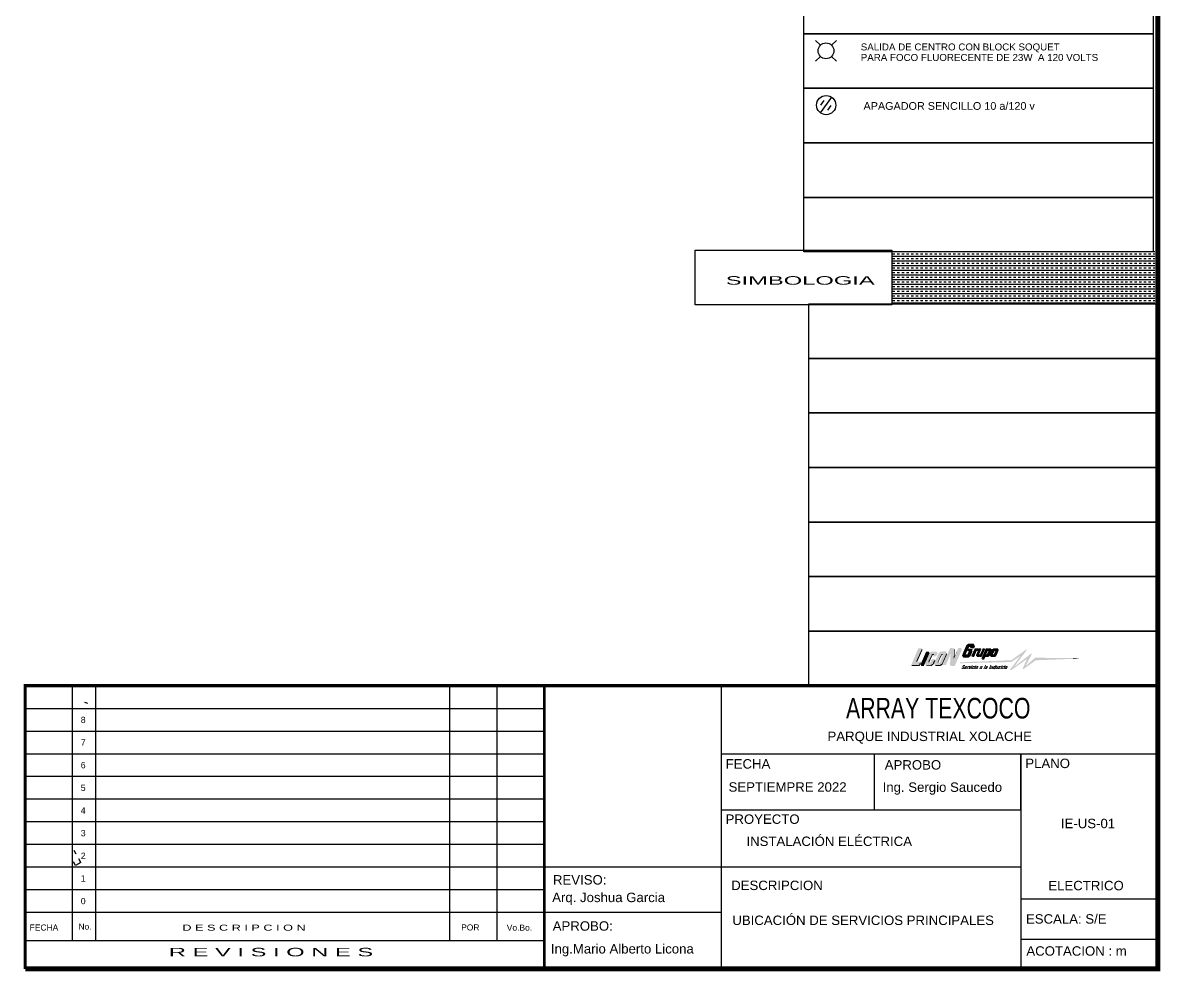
# Model space of a CAD drawing. Header units: millimetres. Extents: x 2875 to 3081, y 1731 to 1865.
# Drawn here: x 3025.1 to 3080.2, y 1731.5 to 1777.5 of the extents above; entities that cross this region are included whole.
import ezdxf
from ezdxf.enums import TextEntityAlignment as Align

# ---------------------------------------------------------------- set-up
doc = ezdxf.new("R2010")
doc.units = ezdxf.units.MM
doc.linetypes.add('HIDDEN', pattern=[9.525, 6.35, -3.175])
for name, color, linetype in [('Cuadro', 7, 'Continuous'), ('INSTALACION DE FUERZA', 7, 'Continuous'), ('www.dwgautocad.com', 7, 'Continuous')]:
    doc.layers.add(name, color=color, linetype=linetype)
doc.styles.get("Standard").update_dxf_attribs({"font": 'arial.ttf'})
doc.styles.add('TEXTO GENERAL', font='swissc.ttf', dxfattribs={"width": 0.9, "height": 1})

# ---------------------------------------------------------------- blocks, each defined once
blk = doc.blocks.new('grupo licon')
at = {"linetype": 'Continuous', "lineweight": 13, "true_color": 0x00bd00}
blk.add_hatch(color=92, dxfattribs=at).paths.add_polyline_path([(1022.8, 1058.8), (1012.1, 1033.7), (1023.7, 1034), (1025.7, 1039.1), (1019.4, 1039.1), (1028.3, 1058.7)])
at = {"linetype": 'Continuous', "lineweight": 0, "true_color": 0xc2fffc}
for points in [[(1021.2, 1039.1), (1029.2, 1057.3), (1027.7, 1057.3), (1019.4, 1039.1)], [(1087.2, 1057.3), (1085.7, 1057.1), (1075.3, 1034), (1070.6, 1033.9), (1070.4, 1032.4), (1076.3, 1032.4)], [(1074.7, 1042.4), (1080.5, 1056.4), (1076.1, 1046.9), (1076.6, 1057.2), (1075.7, 1057.4)], [(1096, 1057.3), (1096.4, 1058), (1096.4, 1058), (1097.8, 1060.8), (1099.8, 1060.8), (1100.5, 1062), (1097.1, 1061.9), (1091.7, 1049.7), (1095, 1049.6), (1092.5, 1050)], [(1106.3, 1061.6), (1105.3, 1063.4), (1103.7, 1059.6), (1100.3, 1059.2), (1104.6, 1058.5)], [(1103.9, 1046.8), (1102.5, 1046.9), (1101.9, 1045.7), (1104.8, 1045.8), (1108.6, 1054.6), (1110.3, 1054.6), (1111.9, 1058.2), (1111.4, 1058.2), (1110.4, 1055.9), (1107.9, 1055.9)], [(1112, 1046), (1112.3, 1046.4), (1112.7, 1046.4), (1112.4, 1046), (1115.9, 1046), (1121.3, 1057.7), (1120.2, 1057.6), (1115.7, 1046.9), (1112.3, 1047), (1112.6, 1047.4), (1112.2, 1047.4), (1111.8, 1047), (1108.9, 1047), (1109.3, 1046)], [(1115.9, 1058.2), (1115.1, 1058.1), (1111.3, 1049.7), (1113.7, 1049.6), (1112.3, 1049.9)], [(1121.5, 1046.2), (1121.8, 1045.8), (1125.6, 1045.8), (1127.5, 1047.2), (1127.9, 1048.2), (1127.7, 1048.5), (1131.2, 1056.1), (1130.4, 1057.1), (1126.4, 1048.3), (1124.5, 1046.9), (1121.1, 1046.9), (1120.6, 1047.6), (1118.8, 1043.4), (1117.1, 1043.4), (1116.6, 1041.9), (1119.6, 1041.8)], [(1135.7, 1045.8), (1137.5, 1047.2), (1141.1, 1055.4), (1140.3, 1056.8), (1136.2, 1048.4), (1134.6, 1046.9), (1128.9, 1046.9), (1129.6, 1045.9)], [(1039.5, 1052.1), (1038.1, 1052.5), (1030, 1033.9), (1027, 1033.9), (1026.5, 1032.5), (1030.7, 1032.5)], [(1034.2, 1033.7), (1034.8, 1032.6), (1042, 1032.5), (1045.3, 1035.1), (1045.8, 1036.2), (1045.7, 1036.2), (1048, 1041.2), (1046, 1040.8), (1044, 1035.9), (1040.6, 1033.7)], [(1043.9, 1049), (1045.4, 1049), (1045.9, 1050.1), (1043, 1050.1), (1037, 1037.8), (1040.7, 1037.7), (1038.6, 1037.9)], [(1055.5, 1032.6), (1058, 1034.3), (1065.1, 1050), (1064.4, 1051.7), (1057.6, 1036.2), (1054.3, 1034), (1047.3, 1033.9), (1048.3, 1032.5)], [(1059, 1049), (1059.4, 1050), (1056.5, 1049.9), (1051, 1037.7), (1054.2, 1037.5), (1051.9, 1037.8), (1057.3, 1048.9)], [(1088.5, 1046), (1089.2, 1044.8), (1096.5, 1044.8), (1099.6, 1047), (1103.1, 1055.4), (1101.7, 1055.3), (1098.5, 1048.1), (1095.3, 1046)], [(1125.2, 1054.7), (1126, 1054.6), (1126.4, 1055.5), (1126.3, 1055.8), (1124.3, 1055.8), (1121.5, 1050), (1121.7, 1049.6), (1123.6, 1049.6), (1123.8, 1049.8), (1122.9, 1050)], [(1131.7, 1050.1), (1131.9, 1049.7), (1133.8, 1049.7), (1133.9, 1049.8), (1132.6, 1050), (1135.1, 1054.5), (1136.1, 1054.5), (1136.6, 1055.6), (1136.5, 1055.9), (1134.5, 1055.9), (1134.3, 1055.6)], [(1024.6, 1032.6), (1026.5, 1037.7), (1025.2, 1037.8), (1023.7, 1034), (1013.3, 1033.8), (1012.9, 1032.8)]]:
    blk.add_hatch(color=254, dxfattribs=at).paths.add_polyline_path(points)
at = {"linetype": 'Continuous', "lineweight": 0, "true_color": 0x00bd00}
h = blk.add_hatch(color=92, dxfattribs=at)
h.paths.add_polyline_path([(1047.1, 1033.9), (1045.7, 1036.2), (1052.9, 1051.8), (1055.9, 1053.9), (1063.4, 1054), (1064.4, 1051.7), (1057.6, 1036.2), (1054.3, 1034)])
h.paths.add_polyline_path([(1054.2, 1037.5), (1051, 1037.7), (1056.5, 1049.9), (1059.4, 1050)], flags=16)
h.paths.add_polyline_path([(1058.4, 1033.9), (1063.3, 1033.9), (1070.3, 1050.8), (1069.3, 1033.9), (1075.3, 1034), (1086.4, 1058.9), (1081.5, 1058.9), (1074.7, 1042.4), (1075.8, 1058.8), (1069.4, 1058.9)])
at = {"linetype": 'Continuous', "lineweight": 0, "true_color": 0xef5006}
for points in [[(1160.6, 1040.5), (1087.2, 1037.5), (1083.9, 1037.9), (1160, 1041.1), (1181.7, 1056.9), (1182.6, 1056.2)], [(1190, 1050.2), (1189.2, 1051), (1163.9, 1031.4), (1182.6, 1056.2), (1182.6, 1056.2), (1162.1, 1029.2)], [(1159.8, 1038.4), (1173, 1047.3), (1157.7, 1027), (1158.6, 1026.1), (1160, 1027.1), (1160.6, 1027.2), (1182.8, 1042.8), (1176.4, 1028.6), (1177.4, 1027.8), (1195.7, 1041), (1250.7, 1043.1), (1250.7, 1044.3), (1194.8, 1044.7), (1180.6, 1032.4), (1180, 1031.2), (1180.1, 1031), (1195.7, 1044.2), (1249.9, 1043.9), (1249.9, 1043.7), (1196.2, 1041.9), (1177.7, 1028.6), (1185, 1044.6), (1161.1, 1028), (1160.9, 1028.3), (1159.3, 1027.1), (1176.7, 1050.1), (1160.6, 1039.5), (1087.2, 1037.5), (1083.9, 1037.9), (1084, 1036.6)], [(1250.7, 1044.3), (1250.7, 1043.1), (1258.9, 1043.6), (1258.8, 1044)]]:
    blk.add_hatch(color=20, dxfattribs=at).paths.add_polyline_path(points)
at = {"linetype": 'Continuous', "lineweight": 0, "true_color": 0x00bd00}
for points in [[(1094.8, 1054.4), (1096.4, 1058), (1102.8, 1057.9), (1098.5, 1048.1), (1095.3, 1046), (1088.2, 1046), (1087, 1048.1), (1093.5, 1063.5), (1096.5, 1065.6), (1104, 1065.6), (1105.3, 1063.4), (1103.7, 1059.6), (1098.8, 1059), (1100.5, 1062), (1097.1, 1061.9), (1091.7, 1049.7), (1095, 1049.6), (1097, 1054.5)], [(1100.6, 1046.9), (1100.6, 1047.1), (1105.8, 1058.5), (1108.9, 1058.5), (1109, 1058), (1109.4, 1058.5), (1111.6, 1058.5), (1110.4, 1055.9), (1107.9, 1055.9), (1103.9, 1046.8)], [(1107.5, 1048.4), (1112.1, 1058.6), (1115.3, 1058.6), (1111.3, 1049.7), (1113.7, 1049.6), (1117.6, 1058.6), (1120.7, 1058.6), (1115.7, 1046.9), (1112.3, 1047), (1112.6, 1047.4), (1112.2, 1047.4), (1111.8, 1047), (1108.2, 1046.9)], [(1034.2, 1053.8), (1025.5, 1033.8), (1030, 1033.9), (1038.7, 1053.8)]]:
    blk.add_hatch(color=92, dxfattribs=at).paths.add_polyline_path(points)
at = {"linetype": 'Continuous', "lineweight": 0, "true_color": 0xffff00}
blk.add_hatch(color=2, dxfattribs=at).paths.add_polyline_path([(1196.2, 1041.9), (1249.9, 1043.7), (1249.9, 1043.9), (1195.7, 1044.2), (1180.1, 1031), (1180, 1031.2), (1180.6, 1032.4), (1190, 1050.2), (1162.1, 1029.2), (1182.6, 1056.2), (1160.6, 1040.5), (1087.2, 1037.5), (1160.6, 1039.5), (1176.7, 1050.1), (1159.3, 1027.1), (1160.9, 1028.3), (1161.1, 1028), (1185, 1044.6), (1177.7, 1028.6)])
at = {"linetype": 'Continuous', "lineweight": 0, "true_color": 0x00bd00}
h = blk.add_hatch(color=92, dxfattribs=at)
h.paths.add_polyline_path([(1121.7, 1049.6), (1121.5, 1050), (1124.3, 1055.8), (1126.3, 1055.8), (1126.4, 1055.5), (1123.8, 1049.8), (1123.6, 1049.6)], flags=16)
h.paths.add_polyline_path([(1118.8, 1043.4), (1120.6, 1047.6), (1121.1, 1046.9), (1124.5, 1046.9), (1126.4, 1048.3), (1130.4, 1057.1), (1129.4, 1058.7), (1125.9, 1058.6), (1125.5, 1058.1), (1125.4, 1058.6), (1122.1, 1058.5), (1115.4, 1043.4)])
h = blk.add_hatch(color=92, dxfattribs=at)
h.paths.add_polyline_path([(1133.8, 1049.7), (1134, 1049.9), (1136.6, 1055.6), (1136.5, 1055.9), (1134.5, 1055.9), (1134.3, 1055.6), (1131.7, 1050.1), (1131.9, 1049.7)], flags=16)
h.paths.add_polyline_path([(1128.7, 1046.9), (1134.6, 1046.9), (1136.2, 1048.4), (1140.5, 1057.1), (1139.8, 1058.6), (1133.6, 1058.5), (1131.7, 1057.2), (1127.7, 1048.5)])
h = blk.add_hatch(color=92, dxfattribs=at)
h.paths.add_polyline_path([(1037, 1037.8), (1043, 1050.1), (1045.9, 1050.1), (1044.3, 1046.6), (1048.9, 1046.9), (1051, 1051.6), (1049.6, 1053.9), (1042.1, 1053.9), (1039.4, 1051.8), (1032.4, 1036.2), (1033.7, 1033.7), (1040.6, 1033.7), (1044, 1035.9), (1046.9, 1042.9), (1042.2, 1042.2), (1040.7, 1037.7)])
edge = h.paths.add_edge_path()
edge.add_line((1030, 1033.9), (1038.7, 1053.8))
at = {"linetype": 'Continuous', "lineweight": 0, "true_color": 0x9effcf}
for points in [[(1089.4, 1032.7), (1090.1, 1032.6), (1090, 1031.9), (1091.5, 1032.1), (1091.7, 1033.1), (1091.4, 1033.9), (1089.1, 1033.9), (1088.2, 1033.1), (1087.5, 1031.3), (1088.9, 1030.1), (1088.6, 1029.1), (1087.8, 1029.2), (1088.2, 1029.9), (1088.2, 1030.3), (1086.7, 1030.1), (1086.3, 1028.4), (1086.8, 1027.9), (1088.9, 1027.9), (1089.6, 1028.7), (1090.6, 1030.7), (1089.1, 1032)], [(1096.5, 1031.4), (1097.4, 1031.4), (1096.5, 1028), (1098.4, 1028), (1101, 1032.3), (1099.6, 1032.4), (1098.4, 1030.1), (1098.9, 1032.4), (1095.7, 1032.4), (1093.7, 1027.9), (1095, 1027.9)], [(1102.4, 1032.4), (1101.1, 1032.3), (1099.2, 1027.9), (1100.5, 1027.9)], [(1106, 1031.9), (1105.7, 1032.4), (1103.2, 1032.3), (1102.5, 1031.7), (1101.1, 1028.6), (1101.3, 1027.9), (1103.8, 1027.9), (1104.5, 1028.6), (1105, 1029.8), (1104.9, 1030), (1103.8, 1030), (1103.4, 1029.1), (1102.6, 1029.1), (1103.5, 1031.3), (1104.2, 1031.2), (1104.1, 1030.6), (1105.5, 1030.6)], [(1103, 1033.6), (1101.6, 1033.6), (1101.4, 1032.7), (1102.7, 1032.7)], [(1107.9, 1032.4), (1106.5, 1032.4), (1104.6, 1028), (1106, 1028)], [(1108.4, 1033.7), (1107.1, 1033.7), (1106.8, 1032.7), (1108.1, 1032.8)], [(1122.5, 1033.9), (1121.2, 1033.9), (1118.5, 1028), (1119.8, 1028)], [(1130.4, 1033.9), (1129, 1033.9), (1126.4, 1028), (1127.6, 1028)], [(1133.2, 1031.9), (1132.8, 1032.3), (1130, 1032.3), (1128.1, 1028.1), (1128.3, 1027.9), (1129.3, 1027.9), (1129.6, 1028.3), (1130.9, 1031.3), (1131.6, 1031.3), (1130.1, 1028.2), (1130.3, 1027.9), (1131.4, 1027.9)], [(1138.9, 1032.2), (1138.8, 1032.4), (1137.8, 1032.4), (1137.4, 1032.1), (1135.8, 1028.6), (1136.2, 1027.9), (1139, 1027.9), (1140.9, 1032.2), (1140.8, 1032.4), (1139.7, 1032.4), (1139.4, 1032.2), (1138.2, 1029.1), (1137.5, 1029.2)], [(1142.1, 1031.2), (1142.6, 1031.4), (1142.7, 1031.2), (1142.7, 1030.9), (1144.1, 1030.9), (1144.3, 1031.9), (1144.1, 1032.4), (1141.8, 1032.4), (1141.2, 1031.9), (1140.5, 1030.3), (1142, 1029.6), (1142, 1029.3), (1141.6, 1029), (1141.3, 1029.2), (1141.4, 1029.6), (1140, 1029.4), (1139.7, 1028.9), (1139.9, 1028), (1142.3, 1028), (1143.6, 1030), (1142, 1030.9)], [(1147.2, 1032.4), (1146.5, 1032.4), (1146.9, 1033.3), (1145.7, 1033.3), (1145.3, 1032.4), (1144.8, 1032.4), (1144.4, 1031.4), (1144.8, 1031.4), (1143.5, 1028.4), (1144, 1027.9), (1145.3, 1027.9), (1145.8, 1029.1), (1145.2, 1029.1), (1146, 1031.4), (1146.8, 1031.4)], [(1151, 1032.4), (1147.3, 1032.3), (1145.4, 1027.9), (1146.7, 1028), (1148.2, 1031.4), (1149.2, 1031.4), (1147.7, 1027.9), (1149.1, 1027.9)], [(1151.6, 1033.6), (1150.2, 1033.6), (1149.9, 1032.7), (1151.3, 1032.7)]]:
    blk.add_hatch(color=111, dxfattribs=at).paths.add_polyline_path(points)
h = blk.add_hatch(color=111, dxfattribs=at)
h.paths.add_polyline_path([(1090, 1028.5), (1090.6, 1027.9), (1092.9, 1027.9), (1093.6, 1028.8), (1093.9, 1029.5), (1092.5, 1029.5), (1092.3, 1029.1), (1091.6, 1029.1), (1091.9, 1029.7), (1094.1, 1030), (1095, 1031.8), (1094.7, 1032.4), (1092.2, 1032.3), (1091.5, 1031.8)])
h.paths.add_polyline_path([(1092.3, 1030.6), (1092.7, 1031.4), (1093.4, 1031.3), (1093.3, 1030.7)], flags=16)
h = blk.add_hatch(color=111, dxfattribs=at)
h.paths.add_polyline_path([(1111.4, 1032), (1111.1, 1032.4), (1108.8, 1032.3), (1108.1, 1031.9), (1106.6, 1028.7), (1106.9, 1027.9), (1109.1, 1027.9), (1110, 1028.4)])
h.paths.add_polyline_path([(1109.8, 1031.2), (1109, 1029.2), (1108.2, 1029.1), (1109.1, 1031.1)], flags=16)
h = blk.add_hatch(color=111, dxfattribs=at)
h.paths.add_polyline_path([(1117.5, 1031.8), (1117.2, 1032.3), (1114.9, 1032.4), (1114.2, 1031.8), (1113.9, 1030.9), (1115.2, 1030.8), (1115.3, 1031.4), (1115.5, 1031.5), (1115.9, 1031.5), (1116, 1031.4), (1115.7, 1030.6), (1113.9, 1030.6), (1113.5, 1030.3), (1112.7, 1028.6), (1113, 1028), (1116, 1028)])
h.paths.add_polyline_path([(1114.9, 1029.8), (1115.1, 1029.5), (1115, 1029.1), (1114.4, 1029), (1114.3, 1029.1), (1114.3, 1029.5)], flags=16)
h = blk.add_hatch(color=111, dxfattribs=at)
h.paths.add_polyline_path([(1124.9, 1032.3), (1122.6, 1032.4), (1121.9, 1031.8), (1121.6, 1030.9), (1122.9, 1030.8), (1123, 1031.4), (1123.2, 1031.5), (1123.6, 1031.5), (1123.7, 1031.4), (1123.4, 1030.6), (1121.6, 1030.6), (1121.2, 1030.3), (1120.5, 1028.6), (1120.7, 1028), (1123.7, 1028), (1125.2, 1031.8)])
h.paths.add_polyline_path([(1122.6, 1029.8), (1122.9, 1029.5), (1122.7, 1029.1), (1122.1, 1029), (1122, 1029.1), (1122.1, 1029.5)], flags=16)
h = blk.add_hatch(color=111, dxfattribs=at)
h.paths.add_polyline_path([(1137.9, 1033.8), (1136.6, 1033.8), (1135.8, 1032.3), (1134.4, 1032.4), (1133.7, 1032), (1132.1, 1028.6), (1132.4, 1027.9), (1133.7, 1027.9), (1134, 1028), (1134.1, 1028), (1134.2, 1027.8), (1135.2, 1027.8)])
h.paths.add_polyline_path([(1135.3, 1031.1), (1134.4, 1029.1), (1133.8, 1029.1), (1133.7, 1029.2), (1134.8, 1031.3)], flags=16)
h = blk.add_hatch(color=111, dxfattribs=at)
h.paths.add_polyline_path([(1154.5, 1031.8), (1154.1, 1032.3), (1151.8, 1032.4), (1151.1, 1031.8), (1150.8, 1030.9), (1152.1, 1030.8), (1152.2, 1031.4), (1152.4, 1031.5), (1152.9, 1031.5), (1153, 1031.4), (1152.6, 1030.6), (1150.8, 1030.6), (1150.4, 1030.3), (1149.7, 1028.6), (1150, 1028), (1152.9, 1028)])
h.paths.add_polyline_path([(1152.1, 1029.5), (1152, 1029.1), (1151.4, 1029), (1151.3, 1029.1), (1151.3, 1029.5), (1151.8, 1029.8)], flags=16)
at = {"linetype": 'Continuous', "lineweight": 0}
for p, q in [((1127.7, 1048.5), (1131.7, 1057.2)), ((1140.5, 1057.1), (1136.2, 1048.4))]:
    blk.add_line(p, q, dxfattribs=at)
blk = doc.blocks.new('2')
at = {"layer": 'www.dwgautocad.com'}
for p, q in [((-3.6212, 5.9463), (-3.6629, 5.9881)), ((-3.524, 5.9463), (-3.4822, 5.9881)), ((-3.6629, 5.8074), (-3.6212, 5.8491)), ((-3.4822, 5.8074), (-3.524, 5.8491))]:
    blk.add_line(p, q, dxfattribs=at)
blk.add_circle((-3.5726, 5.8977), 0.0687, dxfattribs=at)
blk = doc.blocks.new('5')
at = {"layer": 'www.dwgautocad.com'}
for p, q in [((-3.6071, 5.0938), (-3.5186, 5.2162)), ((-3.6048, 5.1552), (-3.5783, 5.1919)), ((-3.5496, 5.1152), (-3.523, 5.1519))]:
    blk.add_line(p, q, dxfattribs=at)
blk.add_circle((-3.5629, 5.155), 0.0755, dxfattribs=at)

msp = doc.modelspace()

# ---------------------------------------------------------------- hatches: boundary and pattern name
at = {"layer": 'INSTALACION DE FUERZA', "linetype": 'HIDDEN', "ltscale": 0.25, "transparency": 33554684}
h = msp.add_hatch(dxfattribs=at)
h.set_pattern_fill('TRANS', scale=0.901756)
h.set_pattern_definition([(0, (2871.35287, 1723.98608), (0, 0.22543891), []), (0, (2871.35287, 1724.0988), (0, 0.22543891), [0.11271946, -0.11271946])])
h.paths.add_polyline_path([(3079.955, 1763.799), (3079.955, 1766.443), (3067.217, 1766.443), (3067.217, 1763.799)])

# ---------------------------------------------------------------- linework, layer by layer
at = {"transparency": 33554687}
for p, q in [((3058.95, 1745.333), (3058.95, 1736.554)), ((3058.95, 1742.041), (3080.106, 1742.041)), ((3066.372, 1742.041), (3066.372, 1739.314)), ((3073.477, 1739.314), (3073.477, 1742.041)), ((3073.477, 1742.041), (3073.477, 1736.554)), ((3058.95, 1739.314), (3073.477, 1739.314)), ((3050.385, 1736.554), (3073.477, 1736.554)), ((3073.477, 1736.554), (3073.477, 1731.615)), ((3073.477, 1735.006), (3080.106, 1735.006)), ((3080.106, 1735.006), (3080.106, 1733.042)), ((3080.106, 1733.042), (3073.477, 1733.042))]:
    msp.add_line(p, q, dxfattribs=at)
at = {"layer": 'Cuadro', "lineweight": 25}
for p, q in [((3027.522, 1732.987), (3027.522, 1745.333)), ((3028.666, 1732.987), (3028.666, 1745.333)), ((3045.812, 1732.987), (3045.812, 1745.333)), ((3048.098, 1732.987), (3048.098, 1745.333)), ((3025.236, 1744.236), (3050.385, 1744.236)), ((3025.236, 1743.138), (3050.385, 1743.138)), ((3025.236, 1742.041), (3050.385, 1742.041)), ((3025.236, 1740.944), (3050.385, 1740.944)), ((3025.236, 1739.846), (3050.385, 1739.846)), ((3025.236, 1738.749), (3050.385, 1738.749)), ((3025.236, 1737.652), (3050.385, 1737.652)), ((3025.236, 1736.554), (3050.385, 1736.554)), ((3025.236, 1735.457), (3050.385, 1735.457)), ((3025.236, 1734.359), (3050.385, 1734.359)), ((3025.236, 1732.987), (3050.385, 1732.987))]:
    msp.add_line(p, q, dxfattribs=at)
at = {"layer": 'Cuadro', "color": 252, "lineweight": 25}
for p, q in [((3028.279, 1744.469), (3028.119, 1744.524)), ((3027.707, 1737.171), (3027.605, 1737.348)), ((3027.937, 1736.774), (3027.835, 1736.95)), ((3027.672, 1736.621), (3027.57, 1736.797)), ((3027.937, 1736.774), (3027.672, 1736.621))]:
    msp.add_line(p, q, dxfattribs=at)
at = {"layer": 'Cuadro', "ltscale": 2}
for p, q in [((3058.95, 1736.554), (3058.95, 1731.615)), ((3050.385, 1734.359), (3058.95, 1734.359))]:
    msp.add_line(p, q, dxfattribs=at)
at = {"layer": 'Cuadro', "lineweight": 25}
for points, const_width in [([(3080.106, 1798.525), (3080.106, 1731.615), (3025.236, 1731.615)], 0.234), ([(3025.236, 1731.615), (3025.236, 1745.333), (3080.106, 1745.333)], 0.161), ([(3050.385, 1731.615), (3050.385, 1745.333)], 0.134)]:
    msp.add_lwpolyline(points, dxfattribs=dict(at, const_width=const_width))
at = {"layer": 'INSTALACION DE FUERZA', "color": 7, "ltscale": 0.25, "transparency": 33554687}
for points in [[(3079.878, 1776.93), (3062.965, 1776.93), (3062.965, 1779.574), (3079.878, 1779.574)], [(3079.878, 1774.287), (3062.965, 1774.287), (3062.965, 1776.93), (3079.878, 1776.93)], [(3079.878, 1771.643), (3062.965, 1771.643), (3062.965, 1774.287), (3079.878, 1774.287)], [(3079.878, 1768.999), (3062.965, 1768.999), (3062.965, 1771.643), (3079.878, 1771.643)], [(3079.878, 1766.356), (3062.965, 1766.356), (3062.965, 1768.999), (3079.878, 1768.999)], [(3080.106, 1761.195), (3063.193, 1761.195), (3063.193, 1763.838), (3080.106, 1763.838)], [(3080.106, 1758.551), (3063.193, 1758.551), (3063.193, 1761.195), (3080.106, 1761.195)], [(3080.106, 1755.907), (3063.193, 1755.907), (3063.193, 1758.551), (3080.106, 1758.551)], [(3080.106, 1753.264), (3063.193, 1753.264), (3063.193, 1755.907), (3080.106, 1755.907)], [(3080.106, 1750.62), (3063.193, 1750.62), (3063.193, 1753.264), (3080.106, 1753.264)]]:
    msp.add_lwpolyline(points, close=True, dxfattribs=at)
at = {"layer": 'INSTALACION DE FUERZA', "color": 7, "ltscale": 0.25}
for points in [[(3067.217, 1763.799), (3057.686, 1763.799), (3057.686, 1766.443), (3067.217, 1766.443)], [(3080.106, 1747.976), (3063.193, 1747.976), (3063.193, 1750.62), (3080.106, 1750.62)]]:
    msp.add_lwpolyline(points, close=True, dxfattribs=at)
at = {"layer": 'INSTALACION DE FUERZA', "color": 7, "lineweight": 30, "ltscale": 0.25}
msp.add_lwpolyline([(3080.106, 1745.333), (3063.193, 1745.333), (3063.193, 1747.976), (3080.106, 1747.976)], close=True, dxfattribs=at)

# ---------------------------------------------------------------- block references
at = {"layer": 'Cuadro', "lineweight": 25, "xscale": 0.03287627179267926, "yscale": 0.03287627179267926, "zscale": 0.03287627179267926}
msp.add_blockref('grupo licon', (3034.881, 1712.344), dxfattribs=at)
at = {"layer": 'www.dwgautocad.com'}
for name, p, xscale, yscale, zscale in [('2', (3083.901, 1743.297), 5.56232294524536, 5.56232294524536, 5.56232294524536), ('5', (3086.019, 1741.668), 6.169189016512145, 6.169189016512145, 6.169189016512145)]:
    msp.add_blockref(name, p, dxfattribs=dict(at, xscale=xscale, yscale=yscale, zscale=zscale))

# ---------------------------------------------------------------- texts
at = {"layer": 'Cuadro', "lineweight": 25, "width": 2}
for s, height, p in [('SIMBOLOGIA', 0.4113, (3062.782, 1764.975)), ('R E V I S I O N E S', 0.41134, (3037.146, 1732.427))]:
    msp.add_text(s, height=height, dxfattribs=at).set_placement(p, align=Align.MIDDLE)
at = {"layer": 'Cuadro', "ltscale": 2, "style": 'TEXTO GENERAL', "width": 0.9}
msp.add_text('ARRAY TEXCOCO', height=1, dxfattribs=at).set_placement((3065, 1743.747))
at = {"layer": 'Cuadro', "lineweight": 25}
for s, height, p in [('8', 0.302, (3028.047, 1743.678)), ('7', 0.302, (3028.047, 1742.581)), ('6', 0.302, (3028.047, 1741.483)), ('5', 0.302, (3028.047, 1740.386)), ('4', 0.302, (3028.047, 1739.288)), ('3', 0.302, (3028.047, 1738.191)), ('2', 0.302, (3028.047, 1737.094)), ('1', 0.302, (3028.047, 1735.996)), ('0', 0.302, (3028.047, 1734.899)), ('No.', 0.2931, (3028.135, 1733.663))]:
    msp.add_text(s, height=height, dxfattribs=at).set_placement(p, align=Align.MIDDLE)
at = {"layer": 'Cuadro', "lineweight": 25, "transparency": 33554687}
for s, height, p in [('PARQUE INDUSTRIAL XOLACHE', 0.45725, (3064.103, 1742.654)), ('FECHA', 0.4572, (3059.171, 1741.319)), ('APROBO', 0.4572, (3066.877, 1741.271)), ('PLANO', 0.4572, (3073.686, 1741.343)), ('SEPTIEMPRE 2022', 0.45725, (3059.312, 1740.199)), ('Ing. Sergio Saucedo', 0.45725, (3066.774, 1740.191)), ('PROYECTO', 0.4572, (3059.168, 1738.641)), ('IE-US-01', 0.4572, (3075.411, 1738.431)), ('INSTALACIÓN ELÉCTRICA', 0.45725, (3060.177, 1737.568)), ('REVISO:', 0.4572, (3050.804, 1735.7)), ('DESCRIPCION', 0.45725, (3059.439, 1735.432)), ('ELECTRICO ', 0.4572, (3074.802, 1735.422)), ('Arq. Joshua Garcia', 0.45725, (3050.767, 1734.849)), ('UBICACIÓN DE SERVICIOS PRINCIPALES', 0.45725, (3059.494, 1733.739)), ('ESCALA: S/E', 0.45725, (3073.718, 1733.805)), ('APROBO:', 0.4572, (3050.792, 1733.463)), ('Ing.Mario Alberto Licona', 0.45725, (3050.703, 1732.358)), ('ACOTACION : m', 0.45725, (3073.737, 1732.252))]:
    msp.add_text(s, height=height, dxfattribs=at).set_placement(p)
at = {"layer": 'Cuadro', "lineweight": 25}
for s, p in [('FECHA', (3025.453, 1733.471)), ('POR', (3046.356, 1733.475)), ('Vo.Bo.', (3048.566, 1733.466))]:
    msp.add_text(s, height=0.2931, dxfattribs=at).set_placement(p)
at = {"layer": 'Cuadro', "lineweight": 25, "width": 1.5}
msp.add_text('D E S C R I P C I O N', height=0.29308, dxfattribs=at).set_placement((3032.853, 1733.464))
at = {"layer": 'www.dwgautocad.com', "linetype": 'Continuous'}
for s, height, p in [('SALIDA DE CENTRO CON BLOCK SOQUET', 0.33829, (3065.714, 1776.12)), ('PARA FOCO FLUORECENTE DE 23W  A 120 VOLTS', 0.33829, (3065.714, 1775.611)), ('APAGADOR SENCILLO 10 a/120 v ', 0.3752, (3065.846, 1773.242))]:
    msp.add_text(s, height=height, dxfattribs=at).set_placement(p)

doc.saveas('drawing.dxf')
